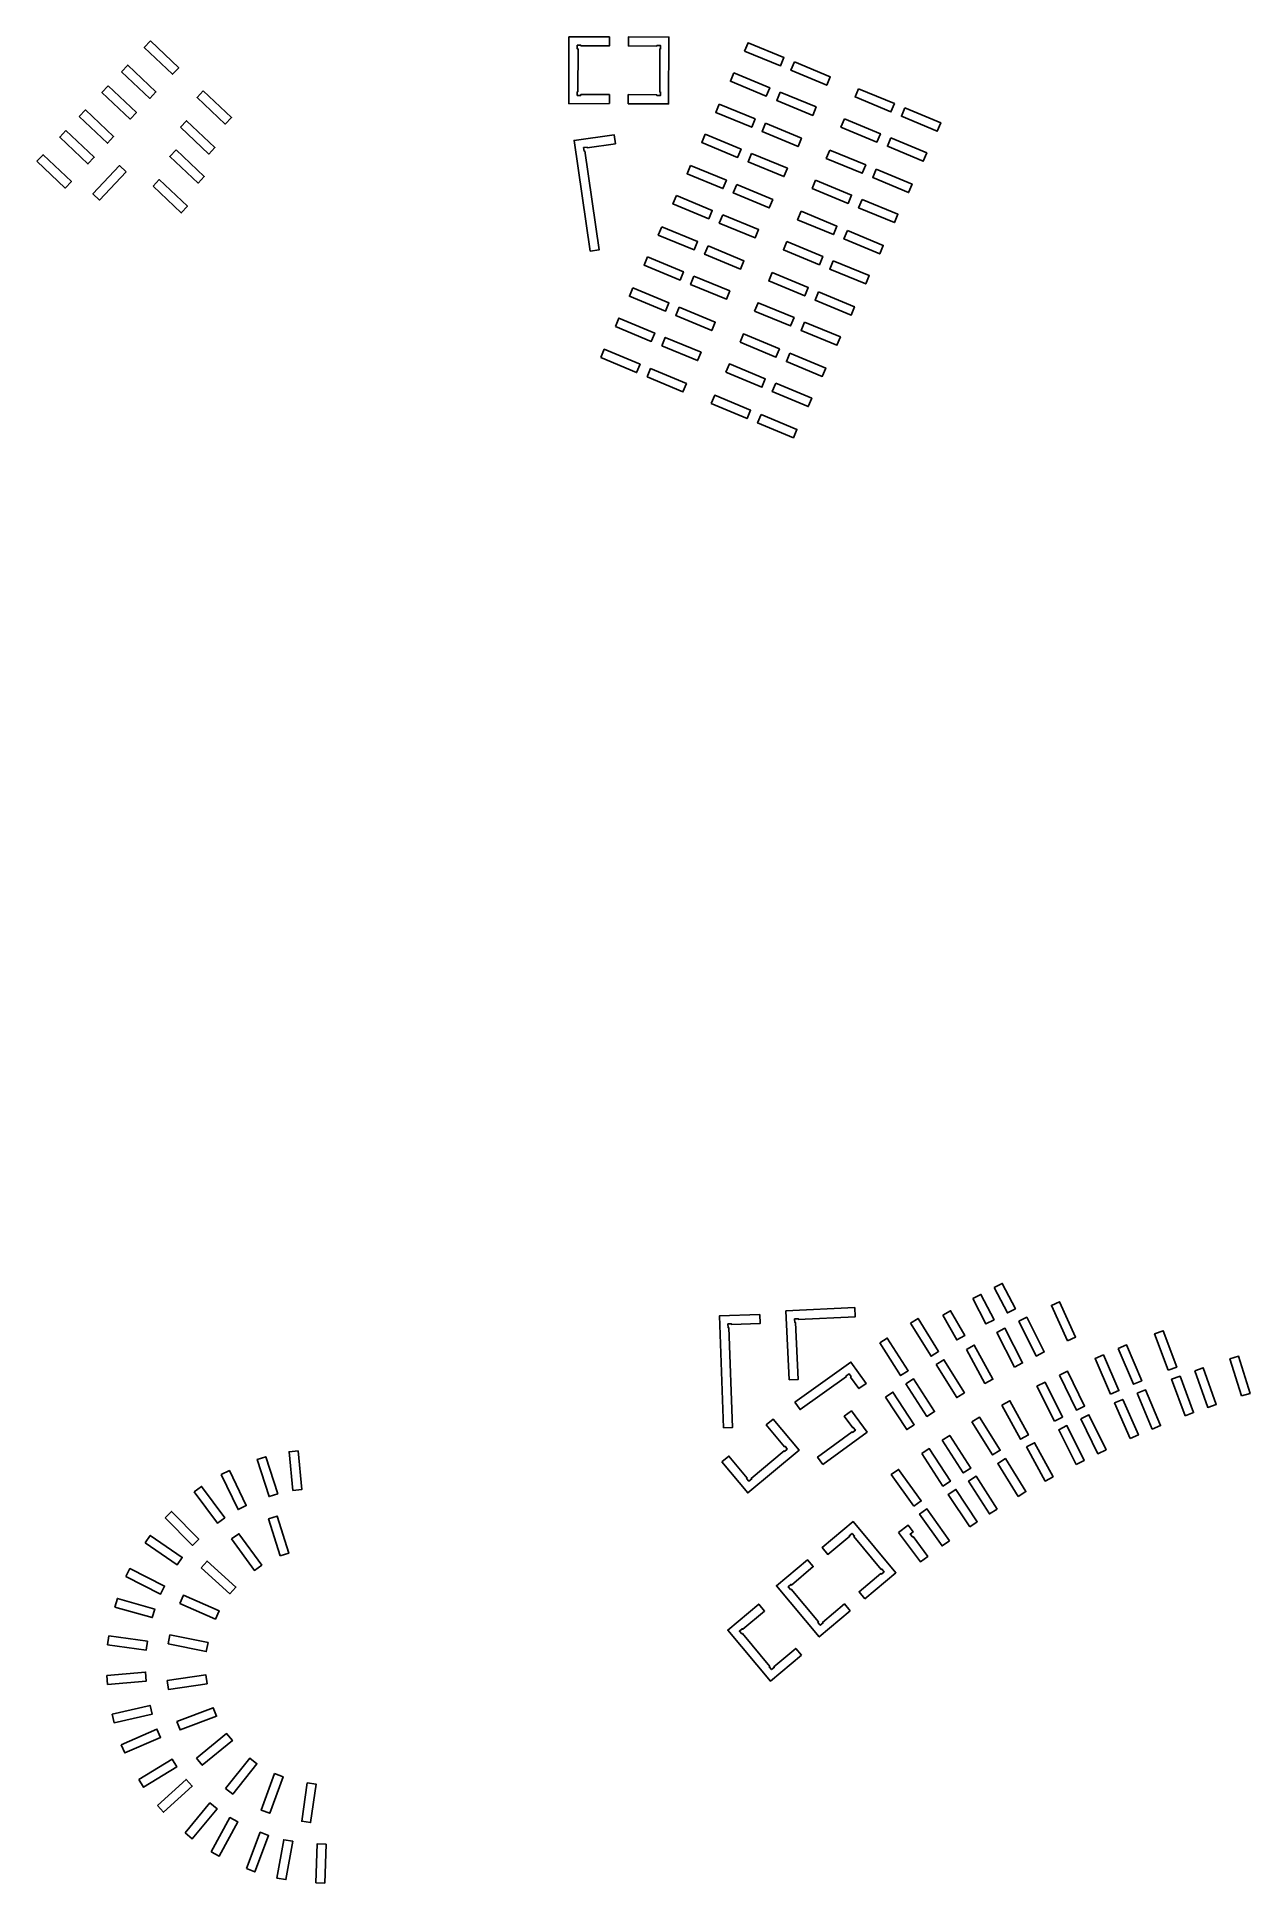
# Model space of a CAD drawing. Header units: millimetres. Extents: x -726 to 1282, y 1470 to 4526.
import ezdxf

# ---------------------------------------------------------------- set-up
doc = ezdxf.new("R2010")
doc.units = ezdxf.units.MM
doc.layers.add('зона застройки', color=18, linetype='Continuous', true_color=0x000000)

msp = doc.modelspace()

# ---------------------------------------------------------------- linework, layer by layer
at = {"layer": 'зона застройки'}
for points in [[(221.5, 4415.9), (154.5, 4415.8), (154.6, 4526.3), (221.6, 4526.3), (221.6, 4511.3), (174.3, 4511.4), (174.3, 4512.5), (168.4, 4512.5), (168.4, 4506.5), (169.6, 4506.5), (169.4, 4435.6), (168.3, 4435.6), (168.3, 4429.6), (174.2, 4429.6), (174.2, 4430.8), (221.5, 4430.9)], [(252.7, 4415.8), (319.6, 4415.4), (320, 4526), (253, 4526.2), (253, 4511.3), (300.2, 4511.1), (300.2, 4512.3), (306.1, 4512.2), (306.1, 4506.2), (305, 4506.2), (304.8, 4435.3), (305.9, 4435.3), (305.9, 4429.3), (300, 4429.4), (300, 4430.5), (252.8, 4430.8)], [(-538.2, 4519.6), (-491.4, 4475.4), (-501.7, 4464.5), (-548.5, 4508.7)], [(445.2, 4502.9), (451, 4516.7), (510.4, 4492), (504.7, 4478.2)], [(-586.2, 4468.7), (-576, 4479.6), (-529.1, 4435.4), (-539.4, 4424.6)], [(427.6, 4466.9), (487, 4442.2), (481.3, 4428.3), (421.9, 4453)], [(527.7, 4484.8), (587.1, 4460.1), (581.4, 4446.3), (521.9, 4471)], [(-608.2, 4445.4), (-561.4, 4401.2), (-571.7, 4390.3), (-618.5, 4434.5)], [(-450.9, 4437.2), (-404.1, 4393), (-414.4, 4382.1), (-461.2, 4426.3)], [(504.4, 4435), (563.8, 4410.4), (558.1, 4396.5), (498.6, 4421.2)], [(634, 4440.6), (693.5, 4415.9), (687.7, 4402.1), (628.3, 4426.9)], [(-656.2, 4394.6), (-646, 4405.4), (-599.2, 4361.3), (-609.4, 4350.4)], [(403.3, 4415.2), (462.8, 4390.5), (457.1, 4376.7), (397.6, 4401.4)], [(710.7, 4408.7), (770.2, 4384.1), (764.4, 4370.2), (705, 4394.9)], [(-678.3, 4371.2), (-631.4, 4327.1), (-641.7, 4316.2), (-688.5, 4360.4)], [(-488.7, 4376.7), (-478.4, 4387.6), (-431.6, 4343.4), (-441.9, 4332.5)], [(480.1, 4383.3), (539.5, 4358.6), (533.8, 4344.8), (474.3, 4369.5)], [(610.6, 4390.8), (670.1, 4366.1), (664.3, 4352.3), (604.9, 4377)], [(189.7, 4171.7), (163.1, 4354.9), (229.4, 4364.3), (231.5, 4349.5), (184.7, 4342.9), (184.6, 4344), (178.7, 4343.2), (179.5, 4337.3), (180.7, 4337.5), (204.5, 4173.8)], [(380, 4365.4), (439.4, 4340.7), (433.7, 4326.9), (374.3, 4351.5)], [(687.4, 4359), (746.9, 4334.3), (741.1, 4320.5), (681.7, 4345.2)], [(-726.2, 4320.4), (-716, 4331.3), (-669.2, 4287.1), (-679.4, 4276.2)], [(-578.5, 4303.1), (-622.7, 4256.2), (-633.6, 4266.5), (-589.4, 4313.3)], [(-495.9, 4339.4), (-449.1, 4295.2), (-459.4, 4284.3), (-506.2, 4328.5)], [(355.7, 4313.7), (415.2, 4289), (409.4, 4275.2), (350, 4299.9)], [(456.7, 4333.5), (516.2, 4308.8), (510.4, 4295), (451, 4319.7)], [(586.4, 4339.1), (645.8, 4314.4), (640.1, 4300.6), (580.6, 4325.3)], [(-534, 4279.3), (-523.8, 4290.1), (-477, 4246), (-487.2, 4235.1)], [(432.5, 4281.8), (491.9, 4257.1), (486.2, 4243.3), (426.7, 4268)], [(563, 4289.3), (622.5, 4264.6), (616.7, 4250.8), (557.3, 4275.5)], [(663.1, 4307.2), (722.6, 4282.6), (716.8, 4268.7), (657.4, 4293.4)], [(332.4, 4263.9), (391.8, 4239.2), (386.1, 4225.4), (326.6, 4250)], [(639.8, 4257.4), (699.2, 4232.7), (693.5, 4218.9), (634, 4243.6)], [(409.1, 4232), (468.6, 4207.3), (462.8, 4193.5), (403.4, 4218.2)], [(538.8, 4237.6), (598.2, 4212.9), (592.5, 4199.1), (533, 4223.8)], [(308.1, 4212.2), (367.6, 4187.5), (361.8, 4173.7), (302.4, 4198.4)], [(515.4, 4187.8), (574.8, 4163.1), (569.1, 4149.3), (509.7, 4174)], [(615.5, 4205.8), (674.9, 4181.1), (669.2, 4167.2), (609.7, 4191.9)], [(284.8, 4162.4), (344.2, 4137.7), (338.5, 4123.9), (279, 4148.5)], [(384.8, 4180.3), (444.3, 4155.6), (438.5, 4141.8), (379.1, 4166.5)], [(361.5, 4130.5), (420.9, 4105.8), (415.2, 4092), (355.8, 4116.7)], [(491.1, 4136.1), (550.6, 4111.4), (544.9, 4097.6), (485.4, 4122.3)], [(592.1, 4155.9), (651.6, 4131.2), (645.9, 4117.4), (586.4, 4142.1)], [(260.5, 4110.7), (320, 4086), (314.2, 4072.2), (254.8, 4096.9)], [(567.9, 4104.3), (627.3, 4079.6), (621.6, 4065.7), (562.1, 4090.4)], [(337.2, 4078.8), (396.7, 4054.1), (390.9, 4040.3), (331.5, 4065)], [(462, 4072.5), (467.8, 4086.3), (527.2, 4061.6), (521.5, 4047.8)], [(231.4, 4047), (237.1, 4060.9), (296.6, 4036.2), (290.8, 4022.4)], [(437.8, 4020.8), (443.5, 4034.6), (503, 4009.9), (497.2, 3996.1)], [(544.5, 4054.4), (604, 4029.7), (598.2, 4015.9), (538.8, 4040.6)], [(207.1, 3995.4), (212.9, 4009.2), (272.3, 3984.5), (266.6, 3970.7)], [(308.1, 4015.2), (313.9, 4029), (373.3, 4004.3), (367.6, 3990.5)], [(283.9, 3963.5), (289.6, 3977.3), (349.1, 3952.6), (343.3, 3938.8)], [(414.5, 3971.1), (420.2, 3984.9), (479.6, 3960.2), (473.9, 3946.4)], [(520.2, 4002.8), (579.7, 3978.1), (574, 3964.2), (514.5, 3988.9)], [(496.9, 3952.9), (556.4, 3928.2), (550.6, 3914.4), (491.2, 3939.1)], [(390.2, 3919.3), (395.9, 3933.1), (455.4, 3908.4), (449.6, 3894.6)], [(472.6, 3901.3), (532.1, 3876.6), (526.3, 3862.7), (466.9, 3887.4)], [(858.8, 2456.1), (872, 2463), (893.8, 2421.1), (880.5, 2414.2)], [(519.2, 2303.3), (513.7, 2417.5), (627.8, 2422.9), (628.5, 2407.9), (534.1, 2403.5), (534.1, 2404.6), (528.1, 2404.3), (528.4, 2398.3), (529.6, 2398.4), (534.1, 2304)], [(773.4, 2410.5), (786.4, 2417.8), (809.7, 2376.7), (796.7, 2369.3)], [(823.2, 2437.8), (836.5, 2444.7), (858.3, 2402.8), (845, 2395.9)], [(979.8, 2367.9), (953.3, 2426.5), (966.9, 2432.7), (993.4, 2374)], [(410.6, 2224), (403.6, 2409.1), (470.5, 2411.4), (471, 2396.5), (423.8, 2394.8), (423.7, 2396), (417.8, 2395.8), (418, 2389.8), (419.2, 2389.8), (425.5, 2224.6)], [(719.9, 2397.1), (732.6, 2405), (766.6, 2350.4), (754, 2342.5)], [(892.4, 2324.6), (863.1, 2381.9), (876.4, 2388.7), (905.7, 2331.4)], [(899.2, 2400.3), (912.5, 2407), (941.4, 2349.5), (928.1, 2342.8)], [(1146.7, 2319.2), (1124.2, 2379.5), (1138.2, 2384.7), (1160.7, 2324.4)], [(669, 2364.5), (681.6, 2372.6), (716.3, 2318.4), (703.7, 2310.4)], [(812.5, 2353.8), (825.6, 2360.9), (856.4, 2304.4), (843.3, 2297.3)], [(1064, 2355.3), (1077.8, 2361.1), (1102.8, 2301.8), (1089, 2296)], [(528.5, 2266.2), (621.3, 2332.7), (646.7, 2297.5), (634.5, 2288.8), (620.7, 2307.9), (621.7, 2308.6), (618.2, 2313.5), (613.4, 2310), (614, 2309.1), (537.2, 2254.1)], [(762.5, 2328.8), (775.2, 2336.7), (809.2, 2282), (796.5, 2274.1)], [(1051.3, 2279.7), (1025.6, 2338.7), (1039.3, 2344.7), (1065.1, 2285.7)], [(1190.6, 2318.3), (1204.6, 2323.3), (1226.3, 2262.7), (1212.2, 2257.6)], [(1267.9, 2276.6), (1248.8, 2338), (1263.1, 2342.5), (1282.2, 2281)], [(712.5, 2296.9), (725.1, 2305), (759.8, 2250.8), (747.3, 2242.7)], [(958.4, 2235.1), (929.4, 2292.6), (942.7, 2299.3), (971.7, 2241.8)], [(966.6, 2311.1), (980.1, 2317.7), (1008.3, 2259.8), (994.8, 2253.3)], [(1174.8, 2243.9), (1152.3, 2304.2), (1166.3, 2309.4), (1188.8, 2249.1)], [(678.5, 2274.8), (691, 2283), (726.2, 2229.1), (713.7, 2220.9)], [(871.4, 2261.5), (884.5, 2268.6), (915.3, 2212.2), (902.2, 2205)], [(1083.5, 2206.1), (1057.8, 2265.1), (1071.5, 2271), (1097.2, 2212.1)], [(1095.2, 2281.2), (1109, 2287), (1133.9, 2227.7), (1120.2, 2221.9)], [(407.9, 2167.6), (450.7, 2116.1), (535.5, 2186.9), (492.6, 2238.3), (481.1, 2228.8), (511.4, 2192.5), (512.3, 2193.3), (516.1, 2188.7), (511.4, 2184.8), (510.7, 2185.7), (456.4, 2140.2), (457.1, 2139.3), (452.5, 2135.5), (448.7, 2140.1), (449.6, 2140.8), (419.4, 2177.1)], [(575.1, 2163.4), (566.2, 2175.4), (623.4, 2217.3), (624, 2216.4), (628.8, 2219.9), (625.3, 2224.7), (624.3, 2224.1), (610.3, 2243.1), (622.3, 2251.9), (648.1, 2217)], [(821.7, 2233.6), (834.4, 2241.5), (868.5, 2186.9), (855.8, 2179)], [(1002, 2239), (1015.5, 2245.5), (1043.7, 2187.7), (1030.2, 2181.1)], [(772.5, 2203.4), (785.1, 2211.4), (819.9, 2157.3), (807.3, 2149.2)], [(994.4, 2163.2), (965.5, 2220.8), (978.9, 2227.5), (1007.8, 2169.9)], [(-327.6, 2114.8), (-341.9, 2110.2), (-361.6, 2171.5), (-347.3, 2176)], [(-302.7, 2120.3), (-308.9, 2184.4), (-294, 2185.8), (-287.9, 2121.7)], [(738.5, 2181.3), (751, 2189.5), (786.2, 2135.6), (773.7, 2127.5)], [(898.5, 2110.5), (911.2, 2118.4), (877.1, 2173), (864.4, 2165.1)], [(912.2, 2192.2), (925.3, 2199.3), (956.2, 2142.9), (943.1, 2135.7)], [(-421.1, 2146.5), (-407.6, 2153), (-379.6, 2095.1), (-393.1, 2088.6)], [(725.7, 2094.2), (688.1, 2146.5), (700.2, 2155.2), (737.8, 2102.9)], [(863.4, 2089.4), (850.7, 2081.4), (816.3, 2135.8), (829, 2143.8)], [(-465.7, 2117.9), (-453.7, 2126.8), (-415.3, 2075.1), (-427.3, 2066.2)], [(818.2, 2060.2), (830.6, 2068.4), (795.1, 2122.1), (782.6, 2113.8)], [(-514, 2075.1), (-503.4, 2085.6), (-458.2, 2039.7), (-468.9, 2029.2)], [(784.5, 2037.1), (772.3, 2028.5), (735.1, 2081), (747.3, 2089.7)], [(-403.9, 2039.9), (-391.8, 2048.7), (-354, 1996.6), (-366.1, 1987.8)], [(-323.7, 2011.8), (-342.8, 2073.2), (-328.5, 2077.7), (-309.4, 2016.2)], [(644.3, 1941), (695.8, 1983.9), (625, 2068.7), (573.5, 2025.7), (583.1, 2014.3), (619.4, 2044.5), (618.6, 2045.4), (623.2, 2049.2), (627.1, 2044.6), (626.2, 2043.8), (671.7, 1989.5), (672.6, 1990.2), (676.4, 1985.6), (671.8, 1981.9), (671.1, 1982.7), (634.8, 1952.5)], [(700.4, 2050.8), (716.2, 2062.6), (724.4, 2051.5), (719.7, 2048), (723.3, 2043.2), (724.2, 2043.8), (748.5, 2011.1), (736.5, 2002.2)], [(-547.1, 2033.6), (-538.6, 2045.9), (-485.6, 2009.4), (-494.1, 1997)], [(-579.1, 1977.6), (-572.4, 1990.9), (-514.8, 1962), (-521.6, 1948.7)], [(-454.5, 1992.3), (-444.5, 2003.4), (-396.7, 1960.4), (-406.7, 1949.2)], [(620.2, 1920.8), (569, 1877.7), (498.1, 1962.5), (549.4, 2005.5), (559, 1994.1), (522.8, 1963.7), (522.1, 1964.6), (517.5, 1960.8), (521.4, 1956.2), (522.3, 1956.9), (567.7, 1902.5), (566.8, 1901.8), (570.7, 1897.2), (575.2, 1901), (574.4, 1901.9), (610.6, 1932.3)], [(-597.1, 1927.1), (-593.1, 1941.5), (-531.1, 1924), (-535.2, 1909.7)], [(-489.7, 1933.1), (-483.8, 1946.8), (-424.7, 1921.2), (-430.7, 1907.4)], [(539.6, 1847.5), (488.4, 1804.4), (417.5, 1889.2), (468.8, 1932.1), (478.4, 1920.7), (442.2, 1890.4), (441.4, 1891.2), (436.9, 1887.4), (440.8, 1882.8), (441.7, 1883.5), (487.1, 1829.1), (486.2, 1828.4), (490.1, 1823.8), (494.6, 1827.6), (493.8, 1828.5), (530, 1858.9)], [(-607.1, 1879.6), (-543.4, 1870.6), (-545.4, 1855.8), (-609.2, 1864.8)], [(-509, 1866.3), (-506.1, 1881), (-443, 1868.3), (-445.9, 1853.6)], [(-610.6, 1814.1), (-546.4, 1819.5), (-545.2, 1804.6), (-609.3, 1799.2)], [(-510.5, 1805.4), (-446.8, 1815.1), (-444.6, 1800.3), (-508.2, 1790.6)], [(-601.7, 1750.2), (-538.9, 1764.4), (-535.6, 1749.8), (-598.4, 1735.6)], [(-494.4, 1737.8), (-434.2, 1760.6), (-428.9, 1746.6), (-489.1, 1723.9)], [(-586.5, 1699.4), (-527.5, 1725.2), (-521.5, 1711.5), (-580.5, 1685.7)], [(-462, 1676.9), (-412.2, 1717.7), (-402.7, 1706.1), (-452.6, 1665.4)], [(-557.5, 1641.8), (-502.6, 1675.5), (-494.8, 1662.7), (-549.7, 1629)], [(-413.8, 1627), (-373.6, 1677.2), (-361.9, 1667.9), (-402.1, 1617.6)], [(-332.8, 1651.5), (-318.7, 1646.3), (-340.9, 1585.9), (-354.9, 1591)], [(-526.7, 1598.6), (-479.2, 1642), (-469.1, 1630.9), (-516.6, 1587.5)], [(-278.9, 1636.3), (-264.1, 1634.2), (-273.1, 1570.5), (-287.9, 1572.6)], [(-480.8, 1553.3), (-439.7, 1602.9), (-428.1, 1593.3), (-469.2, 1543.8)], [(-437.6, 1522.3), (-406.6, 1578.7), (-393.5, 1571.5), (-424.5, 1515)], [(-379.5, 1494.2), (-356.6, 1554.4), (-342.6, 1549), (-365.6, 1488.9)], [(-328.8, 1478.7), (-317.5, 1542.1), (-302.8, 1539.5), (-314, 1476.1)], [(-264.7, 1470.9), (-262.4, 1535.2), (-247.4, 1534.7), (-249.8, 1470.3)]]:
    msp.add_lwpolyline(points, close=True, dxfattribs=at)

doc.saveas('drawing.dxf')
